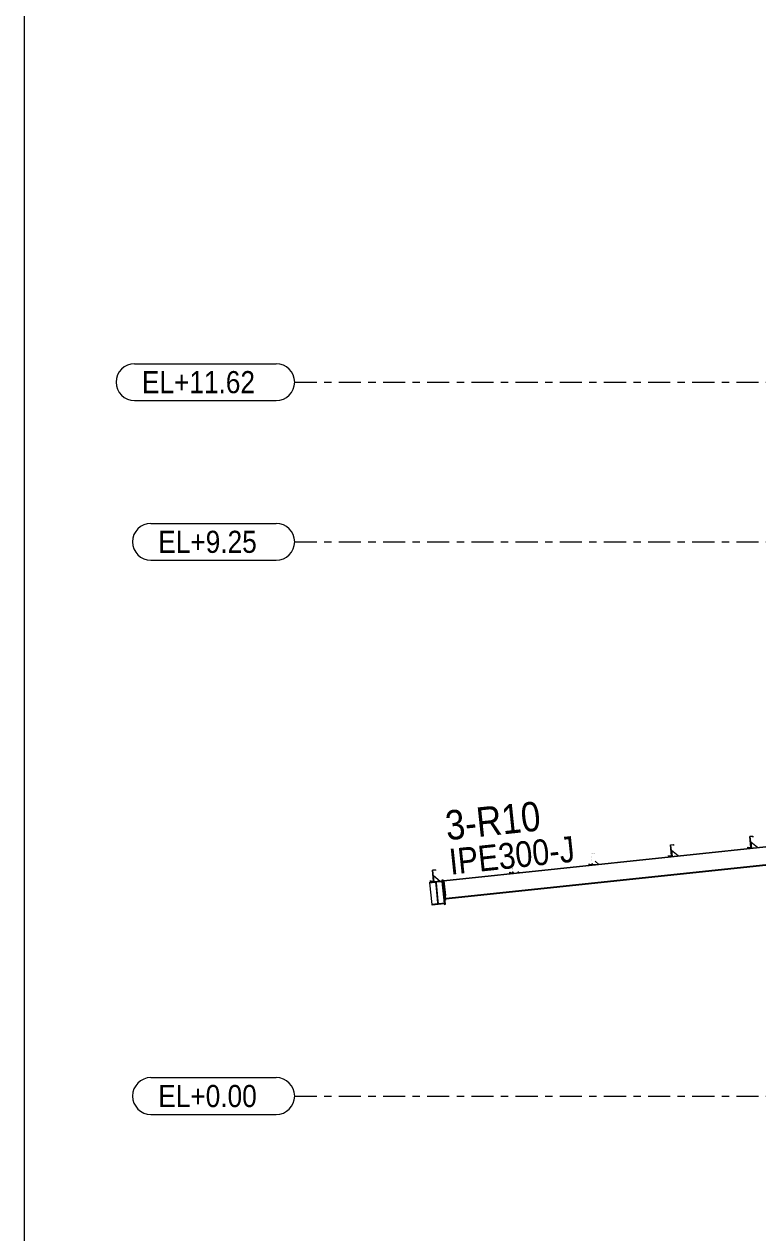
# Model space of a CAD drawing. Header units: millimetres. Extents: x -49 to 773, y -77 to 497.
# Drawn here: x -46.7 to 52.9, y 164 to 328 of the extents above; entities that cross this region are included whole.
import ezdxf

# ---------------------------------------------------------------- set-up
doc = ezdxf.new("R2010")
doc.units = ezdxf.units.MM
for name, pattern in [('XKITLINE00', [0]), ('XKITLINE02', [4, 2, -2]), ('XKITLINE03', [6, 3, -1, 1, -1])]:
    doc.linetypes.add(name, pattern=pattern)
for name, color, linetype, lineweight in [('DrawingSheet', 5, 'Continuous', 0), ('Part', 2, 'Continuous', 0), ('PartMark', 7, 'Continuous', 0), ('S-grid', 1, 'Continuous', 0)]:
    doc.layers.add(name, color=color, linetype=linetype, lineweight=lineweight)
doc.styles.add('ARIAL', font='ARIAL.TTF')

# ---------------------------------------------------------------- blocks, each defined once
blk = doc.blocks.new('*A172')
at = {"layer": 'Part'}
blk.add_hatch(color=3, dxfattribs=at).paths.add_polyline_path([(8.7, 213.23), (9.11, 213.27), (9.13, 213.15), (9.11, 213.15), (9.1, 213.26), (8.72, 213.22), (8.87, 211.72), (8.46, 211.68), (8.45, 211.8), (8.46, 211.8), (8.47, 211.69), (8.86, 211.73)], flags=17)
blk = doc.blocks.new('*A173')
at = {"layer": 'Part'}
blk.add_hatch(color=3, dxfattribs=at).paths.add_polyline_path([(19.47, 214.36), (19.89, 214.41), (19.9, 214.28), (19.89, 214.28), (19.88, 214.39), (19.49, 214.35), (19.65, 212.86), (19.23, 212.81), (19.22, 212.94), (19.24, 212.94), (19.25, 212.83), (19.63, 212.87)], flags=17)
blk = doc.blocks.new('*A174')
at = {"layer": 'Part'}
blk.add_hatch(color=3, dxfattribs=at).paths.add_polyline_path([(30.25, 215.5), (30.66, 215.54), (30.68, 215.42), (30.66, 215.42), (30.65, 215.53), (30.26, 215.49), (30.42, 213.99), (30.01, 213.95), (29.99, 214.07), (30.01, 214.08), (30.02, 213.97), (30.41, 214.01)], flags=17)
blk = doc.blocks.new('*A175')
at = {"layer": 'Part'}
blk.add_hatch(color=3, dxfattribs=at).paths.add_polyline_path([(8.7, 213.23), (9.11, 213.27), (9.13, 213.15), (9.11, 213.15), (9.1, 213.26), (8.72, 213.22), (8.87, 211.72), (8.46, 211.68), (8.45, 211.8), (8.46, 211.8), (8.47, 211.69), (8.86, 211.73)], flags=17)
blk = doc.blocks.new('*A176')
at = {"layer": 'Part'}
blk.add_hatch(color=3, dxfattribs=at).paths.add_polyline_path([(19.47, 214.36), (19.89, 214.41), (19.9, 214.28), (19.89, 214.28), (19.88, 214.39), (19.49, 214.35), (19.65, 212.86), (19.23, 212.81), (19.22, 212.94), (19.24, 212.94), (19.25, 212.83), (19.63, 212.87)], flags=17)
blk = doc.blocks.new('*A177')
at = {"layer": 'Part'}
blk.add_hatch(color=3, dxfattribs=at).paths.add_polyline_path([(30.25, 215.5), (30.66, 215.54), (30.68, 215.42), (30.66, 215.42), (30.65, 215.53), (30.26, 215.49), (30.42, 213.99), (30.01, 213.95), (29.99, 214.07), (30.01, 214.08), (30.02, 213.97), (30.41, 214.01)], flags=17)
blk = doc.blocks.new('*A178')
at = {"layer": 'Part'}
blk.add_hatch(color=3, dxfattribs=at).paths.add_polyline_path([(8.66, 208.54), (10.32, 208.71), (10.32, 208.65), (8.67, 208.47)], flags=17)
blk = doc.blocks.new('*A179')
at = {"layer": 'Part'}
blk.add_hatch(color=3, dxfattribs=at).paths.add_polyline_path([(9.16, 211.6), (9.19, 211.6), (9.5, 208.63), (9.47, 208.63)], flags=17)
blk = doc.blocks.new('*A180')
at = {"layer": 'Part'}
blk.add_hatch(color=3, dxfattribs=at).paths.add_polyline_path([(8.34, 211.58), (10, 211.76), (10, 211.69), (8.34, 211.51)], flags=17)
blk = doc.blocks.new('*A181')
at = {"layer": 'Part'}
blk.add_hatch(color=3, dxfattribs=at).paths.add_polyline_path([(41.02, 216.64), (41.44, 216.68), (41.45, 216.56), (41.43, 216.56), (41.42, 216.66), (41.04, 216.62), (41.2, 215.13), (40.78, 215.09), (40.77, 215.21), (40.78, 215.21), (40.79, 215.1), (41.18, 215.14)], flags=17)
blk = doc.blocks.new('*A182')
at = {"layer": 'Part'}
blk.add_hatch(color=3, dxfattribs=at).paths.add_polyline_path([(51.79, 217.77), (52.21, 217.82), (52.22, 217.69), (52.21, 217.69), (52.2, 217.8), (51.81, 217.76), (51.97, 216.27), (51.55, 216.22), (51.54, 216.35), (51.56, 216.35), (51.57, 216.24), (51.95, 216.28)], flags=17)
blk = doc.blocks.new('*A183')
at = {"layer": 'Part'}
blk.add_hatch(color=3, dxfattribs=at).paths.add_polyline_path([(41.02, 216.64), (41.44, 216.68), (41.45, 216.56), (41.43, 216.56), (41.42, 216.66), (41.04, 216.62), (41.2, 215.13), (40.78, 215.09), (40.77, 215.21), (40.78, 215.21), (40.79, 215.1), (41.18, 215.14)], flags=17)
blk = doc.blocks.new('*A184')
at = {"layer": 'Part'}
blk.add_hatch(color=3, dxfattribs=at).paths.add_polyline_path([(51.79, 217.77), (52.21, 217.82), (52.22, 217.69), (52.21, 217.69), (52.2, 217.8), (51.81, 217.76), (51.97, 216.27), (51.55, 216.22), (51.54, 216.35), (51.56, 216.35), (51.57, 216.24), (51.95, 216.28)], flags=17)
blk = doc.blocks.new('*A442')
at = {"layer": 'DrawingSheet', "color": 5, "linetype": 'XKITLINE00', "lineweight": 0}
blk.add_line((-46.74, 497.45), (-46.74, -76.55), dxfattribs=at)
blk = doc.blocks.new('*A958')
at = {"layer": 'S-grid', "color": 1, "linetype": 'XKITLINE03', "lineweight": 0}
blk.add_line((-10, 279.44), (252.7, 279.44), dxfattribs=at)
at = {"layer": 'S-grid', "color": 3, "style": 'ARIAL', "width": 0.85}
blk.add_text('EL+11.62', height=3, dxfattribs=at).set_placement((-30.74, 277.94))
blk = doc.blocks.new('*A959')
at = {"layer": 'S-grid', "color": 1, "linetype": 'XKITLINE03', "lineweight": 0}
blk.add_line((-10, 257.77), (571.6, 257.77), dxfattribs=at)
at = {"layer": 'S-grid', "color": 3, "style": 'ARIAL', "width": 0.85}
blk.add_text('EL+9.25', height=3, dxfattribs=at).set_placement((-28.52, 256.27))
blk = doc.blocks.new('*A960')
at = {"layer": 'S-grid', "color": 1, "linetype": 'XKITLINE03', "lineweight": 0}
blk.add_line((-10, 182.56), (571.6, 182.56), dxfattribs=at)
at = {"layer": 'S-grid', "color": 3, "style": 'ARIAL', "width": 0.85}
blk.add_text('EL+0.00', height=3, dxfattribs=at).set_placement((-28.52, 181.06))
blk = doc.blocks.new('*A1057')
at = {"layer": 'Part', "color": 2, "linetype": 'XKITLINE00', "lineweight": 0}
for p, q in [((57.03, 216.72), (10.26, 211.78)), ((57.03, 216.64), (10.27, 211.71)), ((57.03, 214.28), (10.51, 209.37)), ((10.52, 209.3), (57.03, 214.2))]:
    blk.add_line(p, q, dxfattribs=at)
at = {"layer": 'Part', "color": 7, "linetype": 'XKITLINE02', "lineweight": 0}
for p, q in [((57.03, 214.2), (57.03, 216.72)), ((10.26, 211.78), (10.52, 209.3))]:
    blk.add_line(p, q, dxfattribs=at)
blk = doc.blocks.new('*A1060')
at = {"layer": 'Part', "color": 2, "linetype": 'XKITLINE00', "lineweight": 0}
for p, q in [((51.86, 217.68), (51.82, 217.68)), ((52.02, 216.19), (51.86, 217.68)), ((51.97, 216.27), (51.98, 216.18))]:
    blk.add_line(p, q, dxfattribs=at)
at = {"layer": 'Part', "color": 7, "linetype": 'XKITLINE02', "lineweight": 0}
for p, q in [((51.82, 217.68), (51.97, 216.27)), ((51.98, 216.18), (52.02, 216.19))]:
    blk.add_line(p, q, dxfattribs=at)
blk = doc.blocks.new('*A1061')
at = {"layer": 'Part', "color": 2, "linetype": 'XKITLINE00', "lineweight": 0}
blk.add_line((52.85, 216.28), (51.93, 217.02), dxfattribs=at)
at = {"layer": 'Part', "color": 7, "linetype": 'XKITLINE02', "lineweight": 0}
for p, q in [((51.93, 217.02), (52.02, 216.19)), ((52.02, 216.19), (52.85, 216.28))]:
    blk.add_line(p, q, dxfattribs=at)
blk = doc.blocks.new('*A1062')
at = {"layer": 'Part', "color": 2, "linetype": 'XKITLINE00', "lineweight": 0}
for p, q in [((41.09, 216.54), (41.05, 216.54)), ((41.25, 215.05), (41.09, 216.54)), ((41.2, 215.13), (41.2, 215.05))]:
    blk.add_line(p, q, dxfattribs=at)
at = {"layer": 'Part', "color": 7, "linetype": 'XKITLINE02', "lineweight": 0}
for p, q in [((41.05, 216.54), (41.2, 215.13)), ((41.2, 215.05), (41.25, 215.05))]:
    blk.add_line(p, q, dxfattribs=at)
blk = doc.blocks.new('*A1063')
at = {"layer": 'Part', "color": 2, "linetype": 'XKITLINE00', "lineweight": 0}
blk.add_line((42.07, 215.14), (41.16, 215.88), dxfattribs=at)
at = {"layer": 'Part', "color": 7, "linetype": 'XKITLINE02', "lineweight": 0}
for p, q in [((41.16, 215.88), (41.25, 215.05)), ((41.25, 215.05), (42.07, 215.14))]:
    blk.add_line(p, q, dxfattribs=at)
blk = doc.blocks.new('*A1095')
at = {"layer": 'S-grid', "color": 1, "linetype": 'XKITLINE00', "lineweight": 0}
for p, q in [((-29.52, 185.06), (-12.5, 185.06)), ((-29.52, 180.06), (-12.5, 180.06))]:
    blk.add_line(p, q, dxfattribs=at)
for centre, start, end in [((-29.52, 182.56), 90, 270), ((-12.5, 182.56), 270, 90)]:
    blk.add_arc(centre, 2.5, start, end, dxfattribs=at)
blk = doc.blocks.new('*A1096')
at = {"layer": 'Part', "color": 2, "linetype": 'XKITLINE00', "lineweight": 0}
for p, q in [((8.7, 213.23), (9.11, 213.27)), ((9.1, 213.26), (8.72, 213.22)), ((9.11, 213.15), (9.1, 213.26)), ((9.11, 213.27), (9.13, 213.15)), ((8.46, 211.68), (8.45, 211.8)), ((8.45, 211.8), (8.46, 211.8)), ((8.46, 211.8), (8.47, 211.69)), ((8.87, 211.72), (8.46, 211.68)), ((8.47, 211.69), (8.86, 211.73)), ((8.86, 211.73), (8.7, 213.23)), ((8.72, 213.22), (8.87, 211.72)), ((9.13, 213.15), (9.11, 213.15))]:
    blk.add_line(p, q, dxfattribs=at)
blk = doc.blocks.new('*A1097')
at = {"layer": 'Part', "color": 2, "linetype": 'XKITLINE00', "lineweight": 0}
for p, q in [((19.22, 212.93), (19.22, 212.94)), ((19.22, 212.94), (19.24, 212.94)), ((19.23, 212.81), (19.22, 212.93)), ((19.65, 212.86), (19.23, 212.81)), ((19.24, 212.94), (19.24, 212.93)), ((19.24, 212.93), (19.25, 212.83)), ((19.25, 212.83), (19.63, 212.87)), ((19.63, 212.87), (19.62, 212.97)), ((19.64, 212.97), (19.65, 212.86))]:
    blk.add_line(p, q, dxfattribs=at)
blk = doc.blocks.new('*A1098')
at = {"layer": 'Part', "color": 2, "linetype": 'XKITLINE00', "lineweight": 0}
for p, q in [((29.99, 214.07), (30.01, 214.08)), ((30, 214.07), (29.99, 214.07)), ((30.01, 213.95), (30, 214.07)), ((30.01, 214.08), (30.01, 214.07)), ((30.01, 214.07), (30.02, 213.97)), ((30.42, 213.99), (30.01, 213.95)), ((30.02, 213.97), (30.41, 214.01)), ((30.41, 214.01), (30.39, 214.11)), ((30.41, 214.11), (30.42, 213.99))]:
    blk.add_line(p, q, dxfattribs=at)
blk = doc.blocks.new('*A1099')
at = {"layer": 'Part', "color": 2, "linetype": 'XKITLINE00', "lineweight": 0}
for p, q in [((8.7, 213.23), (9.11, 213.27)), ((9.1, 213.26), (8.72, 213.22)), ((9.11, 213.15), (9.1, 213.26)), ((9.11, 213.27), (9.13, 213.15)), ((8.46, 211.68), (8.45, 211.8)), ((8.45, 211.8), (8.46, 211.8)), ((8.46, 211.8), (8.47, 211.69)), ((8.87, 211.72), (8.46, 211.68)), ((8.47, 211.69), (8.86, 211.73)), ((8.86, 211.73), (8.7, 213.23)), ((8.72, 213.22), (8.87, 211.72)), ((9.13, 213.15), (9.11, 213.15))]:
    blk.add_line(p, q, dxfattribs=at)
blk = doc.blocks.new('*A1100')
at = {"layer": 'Part', "color": 2, "linetype": 'XKITLINE00', "lineweight": 0}
for p, q in [((19.22, 212.93), (19.22, 212.94)), ((19.22, 212.94), (19.24, 212.94)), ((19.23, 212.81), (19.22, 212.93)), ((19.65, 212.86), (19.23, 212.81)), ((19.24, 212.94), (19.24, 212.93)), ((19.24, 212.93), (19.25, 212.83)), ((19.25, 212.83), (19.63, 212.87)), ((19.63, 212.87), (19.62, 212.97)), ((19.64, 212.97), (19.65, 212.86))]:
    blk.add_line(p, q, dxfattribs=at)
blk = doc.blocks.new('*A1101')
at = {"layer": 'Part', "color": 2, "linetype": 'XKITLINE00', "lineweight": 0}
for p, q in [((29.99, 214.07), (30.01, 214.08)), ((30, 214.07), (29.99, 214.07)), ((30.01, 213.95), (30, 214.07)), ((30.01, 214.08), (30.01, 214.07)), ((30.01, 214.07), (30.02, 213.97)), ((30.42, 213.99), (30.01, 213.95)), ((30.02, 213.97), (30.41, 214.01)), ((30.41, 214.01), (30.39, 214.11)), ((30.41, 214.11), (30.42, 213.99))]:
    blk.add_line(p, q, dxfattribs=at)
blk = doc.blocks.new('*A1102')
at = {"layer": 'Part', "color": 2, "linetype": 'XKITLINE00', "lineweight": 0}
for p, q in [((8.66, 208.54), (10.32, 208.71)), ((8.67, 208.47), (8.66, 208.54)), ((10.32, 208.65), (8.67, 208.47)), ((10.32, 208.71), (10.32, 208.65))]:
    blk.add_line(p, q, dxfattribs=at)
blk = doc.blocks.new('*A1103')
at = {"layer": 'Part', "color": 2, "linetype": 'XKITLINE00', "lineweight": 0}
for p, q in [((9.47, 208.63), (9.16, 211.6)), ((9.16, 211.6), (9.19, 211.6)), ((9.19, 211.6), (9.5, 208.63)), ((9.5, 208.63), (9.47, 208.63))]:
    blk.add_line(p, q, dxfattribs=at)
blk = doc.blocks.new('*A1104')
at = {"layer": 'Part', "color": 2, "linetype": 'XKITLINE00', "lineweight": 0}
for p, q in [((8.34, 211.58), (10, 211.76)), ((10, 211.69), (8.34, 211.51)), ((10, 211.76), (10, 211.69)), ((8.34, 211.51), (8.34, 211.58))]:
    blk.add_line(p, q, dxfattribs=at)
blk = doc.blocks.new('*A1105')
at = {"layer": 'Part', "color": 2, "linetype": 'XKITLINE00', "lineweight": 0}
for p, q in [((10.11, 211.85), (9.99, 211.84)), ((9.99, 211.84), (10, 211.76)), ((10, 211.69), (10.32, 208.71)), ((10.46, 208.58), (10.11, 211.85)), ((10.32, 208.65), (10.33, 208.57)), ((10.33, 208.57), (10.46, 208.58))]:
    blk.add_line(p, q, dxfattribs=at)
at = {"layer": 'Part', "color": 7, "linetype": 'XKITLINE02', "lineweight": 0}
for p, q in [((10, 211.76), (10, 211.69)), ((10.32, 208.71), (10.32, 208.65))]:
    blk.add_line(p, q, dxfattribs=at)
blk = doc.blocks.new('*A1106')
at = {"layer": 'Part', "color": 2, "linetype": 'XKITLINE00', "lineweight": 0}
for p, q in [((8.35, 211.51), (9.03, 211.58)), ((8.66, 208.55), (8.35, 211.51)), ((9.03, 211.58), (9.17, 211.47)), ((9.35, 208.62), (8.66, 208.55)), ((9.46, 208.76), (9.35, 208.62))]:
    blk.add_line(p, q, dxfattribs=at)
at = {"layer": 'Part', "color": 7, "linetype": 'XKITLINE02', "lineweight": 0}
blk.add_line((9.46, 208.76), (9.17, 211.47), dxfattribs=at)
blk = doc.blocks.new('*A1107')
at = {"layer": 'Part', "color": 2, "linetype": 'XKITLINE00', "lineweight": 0}
for p, q in [((9.2, 211.47), (9.32, 211.61)), ((9.32, 211.61), (10, 211.68)), ((9.49, 208.76), (9.63, 208.65)), ((10.32, 208.72), (9.63, 208.65))]:
    blk.add_line(p, q, dxfattribs=at)
at = {"layer": 'Part', "color": 7, "linetype": 'XKITLINE02', "lineweight": 0}
for p, q in [((10, 211.68), (10.32, 208.72)), ((9.2, 211.47), (9.49, 208.76)), ((10.32, 208.72), (10.32, 208.72)), ((10.32, 208.72), (10.32, 208.72))]:
    blk.add_line(p, q, dxfattribs=at)
blk = doc.blocks.new('*A1108')
at = {"layer": 'Part', "color": 2, "linetype": 'XKITLINE00', "lineweight": 0}
for p, q in [((10.13, 211.85), (10.25, 211.87)), ((10.41, 209.16), (10.13, 211.85)), ((10.54, 209.17), (10.25, 211.87)), ((10.54, 209.17), (10.41, 209.16))]:
    blk.add_line(p, q, dxfattribs=at)
blk = doc.blocks.new('*A1109')
at = {"layer": 'Part', "color": 2, "linetype": 'XKITLINE00', "lineweight": 0}
blk.add_line((8.84, 212.47), (9.75, 211.73), dxfattribs=at)
at = {"layer": 'Part', "color": 7, "linetype": 'XKITLINE02', "lineweight": 0}
for p, q in [((8.92, 211.64), (8.84, 212.47)), ((9.75, 211.73), (8.92, 211.64))]:
    blk.add_line(p, q, dxfattribs=at)
blk = doc.blocks.new('*A1110')
at = {"layer": 'Part', "color": 2, "linetype": 'XKITLINE00', "lineweight": 0}
for p, q in [((8.77, 213.13), (8.73, 213.13)), ((8.92, 211.64), (8.77, 213.13)), ((8.87, 211.72), (8.88, 211.64))]:
    blk.add_line(p, q, dxfattribs=at)
at = {"layer": 'Part', "color": 7, "linetype": 'XKITLINE02', "lineweight": 0}
for p, q in [((8.73, 213.13), (8.87, 211.72)), ((8.88, 211.64), (8.92, 211.64))]:
    blk.add_line(p, q, dxfattribs=at)
blk = doc.blocks.new('*A1111')
at = {"layer": 'Part', "color": 7, "linetype": 'XKITLINE02', "lineweight": 0}
for p, q in [((19.7, 212.78), (19.68, 212.98)), ((20.53, 212.87), (19.7, 212.78))]:
    blk.add_line(p, q, dxfattribs=at)
at = {"layer": 'Part', "color": 2, "linetype": 'XKITLINE00', "lineweight": 0}
blk.add_line((20.31, 213.04), (20.53, 212.87), dxfattribs=at)
blk = doc.blocks.new('*A1112')
at = {"layer": 'Part', "color": 7, "linetype": 'XKITLINE02', "lineweight": 0}
for p, q in [((19.64, 212.97), (19.65, 212.86)), ((19.66, 212.78), (19.7, 212.78))]:
    blk.add_line(p, q, dxfattribs=at)
at = {"layer": 'Part', "color": 2, "linetype": 'XKITLINE00', "lineweight": 0}
for p, q in [((19.65, 212.86), (19.66, 212.78)), ((19.7, 212.78), (19.68, 212.98))]:
    blk.add_line(p, q, dxfattribs=at)
blk = doc.blocks.new('*A1113')
at = {"layer": 'Part', "color": 7, "linetype": 'XKITLINE02', "lineweight": 0}
for p, q in [((30.47, 213.92), (30.45, 214.11)), ((31.3, 214), (30.47, 213.92))]:
    blk.add_line(p, q, dxfattribs=at)
at = {"layer": 'Part', "color": 2, "linetype": 'XKITLINE00', "lineweight": 0}
blk.add_line((30.8, 214.41), (31.3, 214), dxfattribs=at)
blk = doc.blocks.new('*A1114')
at = {"layer": 'Part', "color": 7, "linetype": 'XKITLINE02', "lineweight": 0}
for p, q in [((30.41, 214.11), (30.42, 213.99)), ((30.43, 213.91), (30.47, 213.92))]:
    blk.add_line(p, q, dxfattribs=at)
at = {"layer": 'Part', "color": 2, "linetype": 'XKITLINE00', "lineweight": 0}
for p, q in [((30.42, 213.99), (30.43, 213.91)), ((30.47, 213.92), (30.45, 214.11))]:
    blk.add_line(p, q, dxfattribs=at)
blk = doc.blocks.new('*A1115')
at = {"layer": 'S-grid', "color": 1, "linetype": 'XKITLINE00', "lineweight": 0}
for p, q in [((-31.74, 281.94), (-12.5, 281.94)), ((-31.74, 276.94), (-12.5, 276.94))]:
    blk.add_line(p, q, dxfattribs=at)
for centre, start, end in [((-31.74, 279.44), 90, 270), ((-12.5, 279.44), 270, 90)]:
    blk.add_arc(centre, 2.5, start, end, dxfattribs=at)
blk = doc.blocks.new('*A1116')
at = {"layer": 'S-grid', "color": 1, "linetype": 'XKITLINE00', "lineweight": 0}
for p, q in [((-29.52, 260.27), (-12.5, 260.27)), ((-29.52, 255.27), (-12.5, 255.27))]:
    blk.add_line(p, q, dxfattribs=at)
for centre, start, end in [((-29.52, 257.77), 90, 270), ((-12.5, 257.77), 270, 90)]:
    blk.add_arc(centre, 2.5, start, end, dxfattribs=at)
blk = doc.blocks.new('*A1117')
at = {"layer": 'Part', "color": 2, "linetype": 'XKITLINE00', "lineweight": 0}
for p, q in [((41.02, 216.64), (41.44, 216.68)), ((41.18, 215.14), (41.02, 216.64)), ((41.42, 216.66), (41.04, 216.62)), ((41.04, 216.62), (41.2, 215.13)), ((41.43, 216.56), (41.42, 216.66)), ((41.45, 216.56), (41.43, 216.56)), ((41.44, 216.68), (41.45, 216.56)), ((40.78, 215.09), (40.77, 215.21)), ((40.77, 215.21), (40.78, 215.21)), ((40.78, 215.21), (40.79, 215.1)), ((41.2, 215.13), (40.78, 215.09)), ((40.79, 215.1), (41.18, 215.14))]:
    blk.add_line(p, q, dxfattribs=at)
blk = doc.blocks.new('*A1118')
at = {"layer": 'Part', "color": 2, "linetype": 'XKITLINE00', "lineweight": 0}
for p, q in [((51.79, 217.77), (52.21, 217.82)), ((51.95, 216.28), (51.79, 217.77)), ((52.2, 217.8), (51.81, 217.76)), ((51.81, 217.76), (51.97, 216.27)), ((52.21, 217.69), (52.2, 217.8)), ((52.21, 217.82), (52.22, 217.69)), ((52.22, 217.69), (52.21, 217.69)), ((51.55, 216.22), (51.54, 216.35)), ((51.54, 216.35), (51.56, 216.35)), ((51.97, 216.27), (51.55, 216.22)), ((51.56, 216.35), (51.57, 216.24)), ((51.57, 216.24), (51.95, 216.28))]:
    blk.add_line(p, q, dxfattribs=at)
blk = doc.blocks.new('*A1119')
at = {"layer": 'Part', "color": 2, "linetype": 'XKITLINE00', "lineweight": 0}
for p, q in [((41.02, 216.64), (41.44, 216.68)), ((41.18, 215.14), (41.02, 216.64)), ((41.42, 216.66), (41.04, 216.62)), ((41.04, 216.62), (41.2, 215.13)), ((41.43, 216.56), (41.42, 216.66)), ((41.45, 216.56), (41.43, 216.56)), ((41.44, 216.68), (41.45, 216.56)), ((40.78, 215.09), (40.77, 215.21)), ((40.77, 215.21), (40.78, 215.21)), ((40.78, 215.21), (40.79, 215.1)), ((41.2, 215.13), (40.78, 215.09)), ((40.79, 215.1), (41.18, 215.14))]:
    blk.add_line(p, q, dxfattribs=at)
blk = doc.blocks.new('*A1120')
at = {"layer": 'Part', "color": 2, "linetype": 'XKITLINE00', "lineweight": 0}
for p, q in [((51.79, 217.77), (52.21, 217.82)), ((51.95, 216.28), (51.79, 217.77)), ((52.2, 217.8), (51.81, 217.76)), ((51.81, 217.76), (51.97, 216.27)), ((52.21, 217.69), (52.2, 217.8)), ((52.21, 217.82), (52.22, 217.69)), ((52.22, 217.69), (52.21, 217.69)), ((51.55, 216.22), (51.54, 216.35)), ((51.54, 216.35), (51.56, 216.35)), ((51.97, 216.27), (51.55, 216.22)), ((51.56, 216.35), (51.57, 216.24)), ((51.57, 216.24), (51.95, 216.28))]:
    blk.add_line(p, q, dxfattribs=at)
blk = doc.blocks.new('*A1986')
at = {"layer": 'PartMark', "color": 3, "style": 'ARIAL', "width": 0.85}
blk.add_text('3-R10', height=4, rotation=6.0218, dxfattribs=at).set_placement((10.69, 217.26))
at = {"layer": 'PartMark', "color": 7, "style": 'ARIAL', "width": 0.85}
blk.add_text('IPE300-J', height=3.5, rotation=6.0218, dxfattribs=at).set_placement((11.18, 212.59))

msp = doc.modelspace()

# ---------------------------------------------------------------- block references
at = {"lineweight": 0}
for name in ['*A442', '*A1115', '*A958', '*A1116', '*A959', '*A1986', '*A1057', '*A181', '*A183', '*A1117', '*A1119', '*A1062', '*A182', '*A184', '*A1118', '*A1120', '*A1060', '*A1061', '*A174', '*A177', '*A1063', '*A172', '*A175', '*A1096', '*A1099', '*A173', '*A176', '*A1098', '*A1101', '*A1114', '*A1113', '*A180', '*A1104', '*A1110', '*A1109', '*A179', '*A1103', '*A1107', '*A1105', '*A1108', '*A1097', '*A1100', '*A1112', '*A1111', '*A1106', '*A178', '*A1102', '*A1095', '*A960']:
    msp.add_blockref(name, (0, 0), dxfattribs=at)

doc.saveas('drawing.dxf')
